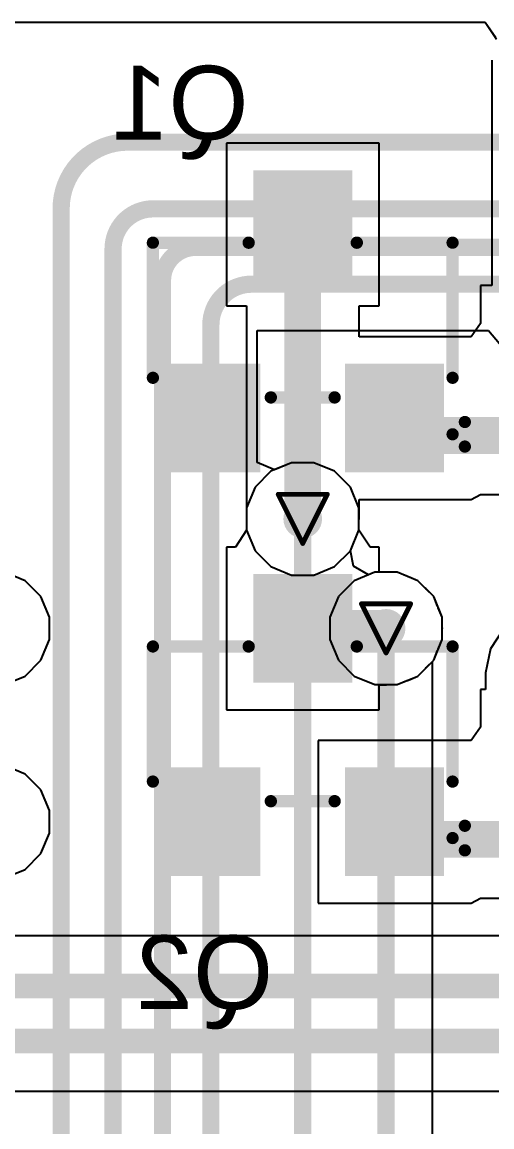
# Model space of a CAD drawing. Header units: inches. Extents: x -5 to 234, y -4 to 104.
# Drawn here: x 43.58 to 48.44, y 24.82 to 36.24 of the extents above; entities that cross this region are included whole.
import ezdxf

# ---------------------------------------------------------------- set-up
doc = ezdxf.new("R2010")
doc.units = ezdxf.units.IN
for name, color, linetype in [('Bottom Layer', 5, 'Continuous'), ('Bottom Overlay', 54, 'Continuous'), ('Bottom Paste', 16, 'Continuous'), ('Bottom Solder', 6, 'Continuous'), ('Drill Drawing', 1, 'Continuous'), ('GND', 16, 'Continuous'), ('POWER', 76, 'Continuous'), ('Top Layer', 1, 'Continuous'), ('Via Holes', 16, 'Continuous')]:
    doc.layers.add(name, color=color, linetype=linetype)
doc.styles.add('Arial', font='', dxfattribs={"height": 0.2})
doc.styles.get('Arial').set_extended_font_data('Arial')

# ---------------------------------------------------------------- blocks, each defined once
blk = doc.blocks.new('SOT_23_B_67')
at = {"layer": 'Bottom Layer'}
for points in [[(-1.36, 1.46), (-0.54, 1.46), (-0.54, 0.54), (-1.36, 0.54)], [(0.54, 1.46), (1.36, 1.46), (1.36, 0.54), (0.54, 0.54)], [(-0.41, -0.54), (0.41, -0.54), (0.41, -1.46), (-0.41, -1.46)]]:
    blk.add_hatch(color=5, dxfattribs=at).paths.add_polyline_path(points)
at = {"layer": 'Bottom Paste'}
for points in [[(-1.36, 1.46), (-0.54, 1.46), (-0.54, 0.54), (-1.36, 0.54)], [(0.54, 1.46), (1.36, 1.46), (1.36, 0.54), (0.54, 0.54)], [(-0.41, -0.54), (0.41, -0.54), (0.41, -1.46), (-0.41, -1.46)]]:
    blk.add_hatch(color=16, dxfattribs=at).paths.add_polyline_path(points)
at = {"layer": 'Bottom Solder'}
for points in [[(-1.462, 1.562), (-0.438, 1.562), (-0.438, 0.438), (-1.462, 0.438)], [(0.438, 1.562), (1.462, 1.562), (1.462, 0.438), (0.438, 0.438)], [(-0.512, -0.438), (0.512, -0.438), (0.512, -1.562), (-0.512, -1.562)]]:
    blk.add_hatch(color=6, dxfattribs=at).paths.add_polyline_path(points)
at = {"layer": 'Bottom Overlay', "const_width": 0.127}
for points in [[(-1.676, 1.295), (-1.676, 1.041)], [(-1.549, 1.168), (-1.676, 1.295)], [(-1.549, 1.168), (-1.676, 1.041)], [(0.33, 0.787), (-0.33, 0.787)], [(-1.549, 0.584), (-1.549, -0.813)], [(1.549, 0.584), (1.549, -0.813)], [(-0.559, -0.813), (-1.549, -0.813)], [(1.549, -0.813), (0.559, -0.813)]]:
    blk.add_lwpolyline(points, dxfattribs=at)
at = {"layer": 'Bottom Overlay', "const_width": 0.0635}
for points in [[(-1.708, 1.295, 1), (-1.645, 1.295, 1)], [(-1.708, 1.295, 1), (-1.645, 1.295, 1)], [(-1.581, 1.168, 1), (-1.518, 1.168, 1)], [(-1.581, 1.168, 1), (-1.518, 1.168, 1)], [(-1.708, 1.041, 1), (-1.645, 1.041, 1)], [(-1.708, 1.041, 1), (-1.645, 1.041, 1)], [(-0.362, 0.787, 1), (-0.298, 0.787, 1)], [(0.298, 0.787, 1), (0.362, 0.787, 1)], [(-1.581, 0.584, 1), (-1.518, 0.584, 1)], [(1.518, 0.584, 1), (1.581, 0.584, 1)], [(-1.581, -0.813, 1), (-1.518, -0.813, 1)], [(-1.581, -0.813, 1), (-1.518, -0.813, 1)], [(-0.591, -0.813, 1), (-0.527, -0.813, 1)], [(0.527, -0.813, 1), (0.591, -0.813, 1)], [(1.518, -0.813, 1), (1.581, -0.813, 1)], [(1.518, -0.813, 1), (1.581, -0.813, 1)]]:
    blk.add_lwpolyline(points, format="xyb", close=True, dxfattribs=at)
blk = doc.blocks.new('SOT_23_B_68')
at = {"layer": 'Bottom Layer'}
for points in [[(-1.36, 1.46), (-0.54, 1.46), (-0.54, 0.54), (-1.36, 0.54)], [(0.54, 1.46), (1.36, 1.46), (1.36, 0.54), (0.54, 0.54)], [(-0.41, -0.54), (0.41, -0.54), (0.41, -1.46), (-0.41, -1.46)]]:
    blk.add_hatch(color=5, dxfattribs=at).paths.add_polyline_path(points)
at = {"layer": 'Bottom Paste'}
for points in [[(-1.36, 1.46), (-0.54, 1.46), (-0.54, 0.54), (-1.36, 0.54)], [(0.54, 1.46), (1.36, 1.46), (1.36, 0.54), (0.54, 0.54)], [(-0.41, -0.54), (0.41, -0.54), (0.41, -1.46), (-0.41, -1.46)]]:
    blk.add_hatch(color=16, dxfattribs=at).paths.add_polyline_path(points)
at = {"layer": 'Bottom Solder'}
for points in [[(-1.462, 1.562), (-0.438, 1.562), (-0.438, 0.438), (-1.462, 0.438)], [(0.438, 1.562), (1.462, 1.562), (1.462, 0.438), (0.438, 0.438)], [(-0.512, -0.438), (0.512, -0.438), (0.512, -1.562), (-0.512, -1.562)]]:
    blk.add_hatch(color=6, dxfattribs=at).paths.add_polyline_path(points)
at = {"layer": 'Bottom Overlay', "const_width": 0.127}
for points in [[(-1.676, 1.295), (-1.676, 1.041)], [(-1.549, 1.168), (-1.676, 1.295)], [(-1.549, 1.168), (-1.676, 1.041)], [(0.33, 0.787), (-0.33, 0.787)], [(-1.549, 0.584), (-1.549, -0.813)], [(1.549, 0.584), (1.549, -0.813)], [(-0.559, -0.813), (-1.549, -0.813)], [(1.549, -0.813), (0.559, -0.813)]]:
    blk.add_lwpolyline(points, dxfattribs=at)
at = {"layer": 'Bottom Overlay', "const_width": 0.0635}
for points in [[(-1.708, 1.295, 1), (-1.645, 1.295, 1)], [(-1.708, 1.295, 1), (-1.645, 1.295, 1)], [(-1.581, 1.168, 1), (-1.518, 1.168, 1)], [(-1.581, 1.168, 1), (-1.518, 1.168, 1)], [(-1.708, 1.041, 1), (-1.645, 1.041, 1)], [(-1.708, 1.041, 1), (-1.645, 1.041, 1)], [(-0.362, 0.787, 1), (-0.298, 0.787, 1)], [(0.298, 0.787, 1), (0.362, 0.787, 1)], [(-1.581, 0.584, 1), (-1.518, 0.584, 1)], [(1.518, 0.584, 1), (1.581, 0.584, 1)], [(-1.581, -0.813, 1), (-1.518, -0.813, 1)], [(-1.581, -0.813, 1), (-1.518, -0.813, 1)], [(-0.591, -0.813, 1), (-0.527, -0.813, 1)], [(0.527, -0.813, 1), (0.591, -0.813, 1)], [(1.518, -0.813, 1), (1.581, -0.813, 1)], [(1.518, -0.813, 1), (1.581, -0.813, 1)]]:
    blk.add_lwpolyline(points, format="xyb", close=True, dxfattribs=at)

msp = doc.modelspace()

# ---------------------------------------------------------------- hatches: boundary and pattern name
at = {"layer": 'Bottom Layer'}
h = msp.add_hatch(color=5, dxfattribs=at)
edge = h.paths.add_edge_path()
edge.add_arc((46.484, 31.104), 0.2, 0, 360)
h = msp.add_hatch(color=5, dxfattribs=at)
edge = h.paths.add_edge_path()
edge.add_arc((47.346, 29.972), 0.2, 0, 360)
at = {"layer": 'GND'}
h = msp.add_hatch(color=16, dxfattribs=at)
edge = h.paths.add_edge_path()
edge.add_arc((46.484, 31.104), 0.2, 0, 360)
h = msp.add_hatch(color=16, dxfattribs=at)
edge = h.paths.add_edge_path()
edge.add_arc((47.346, 29.972), 0.2, 0, 360)
at = {"layer": 'POWER'}
h = msp.add_hatch(color=76, dxfattribs=at)
edge = h.paths.add_edge_path()
edge.add_arc((46.484, 31.104), 0.2, 0, 360)
h = msp.add_hatch(color=76, dxfattribs=at)
edge = h.paths.add_edge_path()
edge.add_arc((47.346, 29.972), 0.2, 0, 360)
at = {"layer": 'Top Layer'}
h = msp.add_hatch(color=1, dxfattribs=at)
edge = h.paths.add_edge_path()
edge.add_arc((46.484, 31.104), 0.2, 0, 360)
h = msp.add_hatch(color=1, dxfattribs=at)
edge = h.paths.add_edge_path()
edge.add_arc((47.346, 29.972), 0.2, 0, 360)
at = {"layer": 'Via Holes'}
h = msp.add_hatch(color=7, dxfattribs=at)
edge = h.paths.add_edge_path()
edge.add_arc((46.484, 31.104), 0.1, 0, 360)
h = msp.add_hatch(color=7, dxfattribs=at)
edge = h.paths.add_edge_path()
edge.add_arc((47.346, 29.972), 0.1, 0, 360)

# ---------------------------------------------------------------- linework, layer by layer
at = {"layer": 'Bottom Layer'}
for p, q in [((41.829, 36.241), (48.37, 36.241)), ((48.37, 36.241), (48.481, 36.081)), ((48.441, 35.848), (48.439, 35.839)), ((48.439, 35.839), (48.439, 33.516)), ((47.275, 34.988), (45.694, 34.988)), ((45.694, 34.988), (45.694, 33.306)), ((47.275, 33.306), (47.275, 34.988)), ((48.439, 33.516), (48.323, 33.516)), ((48.323, 33.516), (48.323, 33.125)), ((45.694, 33.306), (45.902, 33.306)), ((45.902, 33.306), (45.902, 31.104)), ((47.067, 32.988), (47.067, 33.306)), ((47.067, 33.306), (47.275, 33.306)), ((48.323, 33.125), (48.225, 32.988)), ((48.225, 32.988), (47.067, 32.988)), ((47.067, 31.104), (47.067, 31.306)), ((47.067, 31.306), (48.225, 31.306)), ((48.225, 31.306), (48.323, 31.357)), ((48.225, 31.306), (48.225, 31.306)), ((48.323, 31.357), (50.914, 31.357)), ((45.902, 31.104), (45.903, 31.095)), ((45.903, 31.095), (45.903, 30.988)), ((47.065, 31.095), (47.067, 31.104)), ((47.065, 30.988), (47.065, 31.095)), ((45.903, 30.988), (45.789, 30.813)), ((47.18, 30.813), (47.065, 30.988)), ((45.789, 30.813), (45.694, 30.813)), ((45.694, 30.813), (45.694, 29.131)), ((47.275, 30.813), (47.18, 30.813)), ((47.275, 30.555), (47.275, 30.813)), ((47.346, 30.555), (47.275, 30.555)), ((47.354, 30.553), (47.346, 30.555)), ((47.461, 30.553), (47.354, 30.553)), ((47.56, 30.512), (47.461, 30.553)), ((47.569, 30.51), (47.56, 30.512)), ((47.576, 30.506), (47.569, 30.51)), ((47.675, 30.465), (47.576, 30.506)), ((47.75, 30.389), (47.675, 30.465)), ((47.758, 30.384), (47.75, 30.389)), ((47.762, 30.377), (47.758, 30.384)), ((47.838, 30.301), (47.762, 30.377)), ((47.879, 30.202), (47.838, 30.301)), ((47.884, 30.195), (47.879, 30.202)), ((47.886, 30.186), (47.884, 30.195)), ((47.927, 30.088), (47.886, 30.186)), ((47.927, 29.981), (47.927, 30.088)), ((47.928, 29.972), (47.927, 29.981)), ((47.927, 29.963), (47.928, 29.972)), ((47.927, 29.856), (47.927, 29.963)), ((48.564, 29.97), (48.424, 29.76)), ((47.886, 29.758), (47.927, 29.856)), ((47.838, 29.643), (47.879, 29.742)), ((47.879, 29.742), (47.884, 29.749)), ((47.884, 29.749), (47.886, 29.758)), ((48.424, 29.76), (48.374, 29.512)), ((47.762, 29.567), (47.838, 29.643)), ((47.576, 29.438), (47.675, 29.479)), ((47.675, 29.479), (47.75, 29.555)), ((47.75, 29.555), (47.758, 29.56)), ((47.758, 29.56), (47.762, 29.567)), ((48.374, 29.512), (48.374, 29.341)), ((47.275, 29.131), (47.275, 29.389)), ((47.275, 29.389), (47.346, 29.389)), ((47.346, 29.389), (47.354, 29.391)), ((47.354, 29.391), (47.461, 29.391)), ((47.461, 29.391), (47.56, 29.432)), ((47.56, 29.432), (47.569, 29.434)), ((47.569, 29.434), (47.576, 29.438)), ((48.374, 29.341), (48.323, 29.341)), ((48.323, 29.341), (48.323, 28.95)), ((45.694, 29.131), (47.275, 29.131)), ((48.323, 28.95), (48.225, 28.813)), ((48.225, 28.813), (46.644, 28.813)), ((46.644, 28.813), (46.644, 27.131)), ((46.644, 27.131), (48.225, 27.131)), ((48.225, 27.131), (48.323, 27.182)), ((48.225, 27.131), (48.225, 27.131)), ((48.323, 27.182), (50.914, 27.182)), ((55.038, 26.792), (42.789, 26.792)), ((42.086, 25.187), (57.434, 25.187))]:
    msp.add_line(p, q, dxfattribs=at)
for points, const_width in [([(46.484, 31.104), (46.484, 34.147)], 0.381), ([(47.615, 31.966), (49.022, 31.966)], 0.381), ([(46.355, 29.972), (46.484, 29.972)], 0.381), ([(46.484, 29.972), (47.346, 29.972)], 0.381), ([(47.486, 27.791), (49.022, 27.791)], 0.381), ([(42.521, 26.274), (57.091, 26.274)], 0.254), ([(41.818, 25.705), (57.434, 25.705)], 0.254)]:
    msp.add_lwpolyline(points, dxfattribs=dict(at, const_width=const_width))
at = {"layer": 'Bottom Layer', "const_width": 0.191}
for points in [[(46.389, 34.147, 1), (46.58, 34.147, 1)], [(47.339, 32.147, 1), (47.53, 32.147, 1)], [(47.52, 31.966, 1), (47.71, 31.966, 1)], [(47.52, 31.966, 1), (47.71, 31.966, 1)], [(46.389, 31.104, 1), (46.58, 31.104, 1)], [(46.26, 29.972, 1), (46.45, 29.972, 1)], [(46.389, 29.972, 1), (46.58, 29.972, 1)], [(46.389, 29.972, 1), (46.58, 29.972, 1)], [(47.25, 29.972, 1), (47.441, 29.972, 1)], [(47.21, 27.972, 1), (47.4, 27.972, 1)], [(47.39, 27.791, 1), (47.581, 27.791, 1)], [(47.39, 27.791, 1), (47.581, 27.791, 1)]]:
    msp.add_lwpolyline(points, format="xyb", close=True, dxfattribs=at)
at = {"layer": 'Bottom Layer', "const_width": 0.381}
for points in [[(47.615, 31.966, -0.414214), (47.434, 32.147)], [(47.486, 27.791, -0.414214), (47.305, 27.972)]]:
    msp.add_lwpolyline(points, format="xyb", dxfattribs=at)
at = {"layer": 'Drill Drawing', "const_width": 0.0508}
for points in [[(46.23, 31.358), (46.738, 31.358)], [(46.23, 31.358), (46.484, 30.85)], [(46.484, 30.85), (46.738, 31.358)], [(47.092, 30.226), (47.6, 30.226)], [(47.092, 30.226), (47.346, 29.718)], [(47.346, 29.718), (47.6, 30.226)]]:
    msp.add_lwpolyline(points, dxfattribs=at)
at = {"layer": 'Drill Drawing', "const_width": 0.0254}
for points in [[(46.218, 31.358, 1), (46.243, 31.358, 1)], [(46.218, 31.358, 1), (46.243, 31.358, 1)], [(46.726, 31.358, 1), (46.751, 31.358, 1)], [(46.726, 31.358, 1), (46.751, 31.358, 1)], [(46.472, 30.85, 1), (46.497, 30.85, 1)], [(46.472, 30.85, 1), (46.497, 30.85, 1)], [(47.079, 30.226, 1), (47.104, 30.226, 1)], [(47.079, 30.226, 1), (47.104, 30.226, 1)], [(47.587, 30.226, 1), (47.612, 30.226, 1)], [(47.587, 30.226, 1), (47.612, 30.226, 1)], [(47.333, 29.718, 1), (47.358, 29.718, 1)], [(47.333, 29.718, 1), (47.358, 29.718, 1)]]:
    msp.add_lwpolyline(points, format="xyb", close=True, dxfattribs=at)
at = {"layer": 'GND'}
for p, q in [((41.829, 36.241), (48.37, 36.241)), ((48.37, 36.241), (48.486, 36.063)), ((46.369, 31.685), (46.155, 31.596)), ((46.6, 31.685), (46.369, 31.685)), ((46.814, 31.596), (46.6, 31.685)), ((46.155, 31.596), (45.992, 31.433)), ((46.977, 31.433), (46.814, 31.596)), ((45.992, 31.433), (45.903, 31.219)), ((47.065, 31.219), (46.977, 31.433)), ((45.903, 31.219), (45.903, 30.988)), ((47.065, 30.988), (47.065, 31.219)), ((45.903, 30.988), (45.992, 30.775)), ((46.977, 30.775), (47.065, 30.988)), ((45.992, 30.775), (46.155, 30.611)), ((46.814, 30.611), (46.977, 30.775)), ((46.155, 30.611), (46.369, 30.523)), ((46.369, 30.523), (46.6, 30.523)), ((46.6, 30.523), (46.814, 30.611)), ((47.23, 30.553), (47.016, 30.465)), ((47.461, 30.553), (47.23, 30.553)), ((47.675, 30.465), (47.461, 30.553)), ((47.016, 30.465), (46.853, 30.301)), ((47.838, 30.301), (47.675, 30.465)), ((46.853, 30.301), (46.765, 30.088)), ((47.927, 30.088), (47.838, 30.301)), ((46.765, 30.088), (46.765, 29.856)), ((47.927, 29.856), (47.927, 30.088)), ((46.765, 29.856), (46.853, 29.643)), ((47.838, 29.643), (47.927, 29.856)), ((46.853, 29.643), (47.016, 29.479)), ((47.675, 29.479), (47.838, 29.643)), ((47.016, 29.479), (47.23, 29.391)), ((47.461, 29.391), (47.675, 29.479)), ((47.23, 29.391), (47.461, 29.391))]:
    msp.add_line(p, q, dxfattribs=at)
at = {"layer": 'POWER'}
for p, q in [((41.829, 36.241), (48.37, 36.241)), ((48.37, 36.241), (48.486, 36.063)), ((46.369, 31.685), (46.155, 31.596)), ((46.6, 31.685), (46.369, 31.685)), ((46.814, 31.596), (46.6, 31.685)), ((46.155, 31.596), (45.992, 31.433)), ((46.977, 31.433), (46.814, 31.596)), ((45.992, 31.433), (45.903, 31.219)), ((47.065, 31.219), (46.977, 31.433)), ((45.903, 31.219), (45.903, 30.988)), ((47.065, 30.988), (47.065, 31.219)), ((45.903, 30.988), (45.992, 30.775)), ((46.977, 30.775), (47.065, 30.988)), ((45.992, 30.775), (46.155, 30.611)), ((46.814, 30.611), (46.977, 30.775)), ((43.614, 30.465), (43.4, 30.553)), ((46.155, 30.611), (46.369, 30.523)), ((46.369, 30.523), (46.6, 30.523)), ((46.6, 30.523), (46.814, 30.611)), ((47.23, 30.553), (47.016, 30.465)), ((47.461, 30.553), (47.23, 30.553)), ((47.675, 30.465), (47.461, 30.553)), ((43.777, 30.301), (43.614, 30.465)), ((47.016, 30.465), (46.853, 30.301)), ((47.838, 30.301), (47.675, 30.465)), ((43.866, 30.088), (43.777, 30.301)), ((46.853, 30.301), (46.765, 30.088)), ((47.927, 30.088), (47.838, 30.301)), ((43.866, 29.856), (43.866, 30.088)), ((46.765, 30.088), (46.765, 29.856)), ((47.927, 29.856), (47.927, 30.088)), ((43.777, 29.643), (43.866, 29.856)), ((46.765, 29.856), (46.853, 29.643)), ((47.838, 29.643), (47.927, 29.856)), ((43.614, 29.479), (43.777, 29.643)), ((46.853, 29.643), (47.016, 29.479)), ((47.675, 29.479), (47.838, 29.643)), ((43.4, 29.391), (43.614, 29.479)), ((47.016, 29.479), (47.23, 29.391)), ((47.461, 29.391), (47.675, 29.479)), ((47.23, 29.391), (47.461, 29.391)), ((43.614, 28.465), (43.4, 28.553)), ((43.777, 28.301), (43.614, 28.465)), ((43.866, 28.088), (43.777, 28.301)), ((43.866, 27.856), (43.866, 28.088)), ((43.777, 27.643), (43.866, 27.856)), ((43.614, 27.479), (43.777, 27.643)), ((43.4, 27.391), (43.614, 27.479))]:
    msp.add_line(p, q, dxfattribs=at)
at = {"layer": 'Top Layer'}
for p, q in [((46.014, 31.687), (46.014, 33.052)), ((46.014, 33.052), (48.404, 33.052)), ((48.404, 33.052), (48.555, 32.874)), ((46.191, 31.611), (46.014, 31.687)), ((46.369, 31.685), (46.191, 31.611)), ((46.6, 31.685), (46.369, 31.685)), ((46.814, 31.596), (46.6, 31.685)), ((46.977, 31.433), (46.814, 31.596)), ((47.065, 31.219), (46.977, 31.433)), ((47.065, 30.988), (47.065, 31.219)), ((46.977, 30.775), (47.065, 30.988)), ((47.009, 30.616), (46.977, 30.775)), ((47.163, 30.525), (47.009, 30.616)), ((47.23, 30.553), (47.163, 30.525)), ((47.461, 30.553), (47.23, 30.553)), ((47.675, 30.465), (47.461, 30.553)), ((47.838, 30.301), (47.675, 30.465)), ((47.927, 30.088), (47.838, 30.301)), ((47.927, 29.856), (47.927, 30.088)), ((47.838, 29.643), (47.927, 29.856)), ((47.825, 29.629), (47.838, 29.643)), ((47.825, 21.687), (47.825, 29.629))]:
    msp.add_line(p, q, dxfattribs=at)
at = {"layer": 'Top Layer', "const_width": 0.178}
for points in [[(43.986, 34.313, -0.414214), (44.672, 35)], [(44.523, 33.896, -0.414214), (44.936, 34.31)], [(45.034, 33.569, -0.414214), (45.378, 33.912)], [(45.534, 33.112, -0.414214), (45.954, 33.531)]]:
    msp.add_lwpolyline(points, format="xyb", dxfattribs=at)
for points in [[(44.672, 35), (51.7, 35)], [(43.986, 24.566), (43.986, 34.313)], [(44.936, 34.31), (52.613, 34.31)], [(44.523, 24.193), (44.523, 33.896)], [(45.378, 33.912), (57.813, 33.912)], [(45.034, 23.581), (45.034, 33.569)], [(45.954, 33.531), (58.611, 33.531)], [(45.534, 23.106), (45.534, 33.112)], [(46.484, 22.195), (46.484, 31.104)], [(47.346, 21.687), (47.346, 29.972)]]:
    msp.add_lwpolyline(points, dxfattribs=at)
at = {"layer": 'Top Layer', "const_width": 0.0889}
for points in [[(44.628, 35, 1), (44.717, 35, 1)], [(44.628, 35, 1), (44.717, 35, 1)], [(43.941, 34.313, 1), (44.03, 34.313, 1)], [(43.941, 34.313, 1), (44.03, 34.313, 1)], [(44.892, 34.31, 1), (44.98, 34.31, 1)], [(44.892, 34.31, 1), (44.98, 34.31, 1)], [(44.478, 33.896, 1), (44.567, 33.896, 1)], [(44.478, 33.896, 1), (44.567, 33.896, 1)], [(45.333, 33.912, 1), (45.422, 33.912, 1)], [(45.333, 33.912, 1), (45.422, 33.912, 1)], [(44.99, 33.569, 1), (45.079, 33.569, 1)], [(44.99, 33.569, 1), (45.079, 33.569, 1)], [(45.91, 33.531, 1), (45.999, 33.531, 1)], [(45.91, 33.531, 1), (45.999, 33.531, 1)], [(45.49, 33.112, 1), (45.579, 33.112, 1)], [(45.49, 33.112, 1), (45.579, 33.112, 1)], [(46.44, 31.104, 1), (46.529, 31.104, 1)], [(47.301, 29.972, 1), (47.39, 29.972, 1)]]:
    msp.add_lwpolyline(points, format="xyb", close=True, dxfattribs=at)

# ---------------------------------------------------------------- block references
at = {"rotation": 180}
for name, p in [('SOT_23_B_68', (46.484, 33.147)), ('SOT_23_B_67', (46.484, 28.972))]:
    msp.add_blockref(name, p, dxfattribs=at)

# ---------------------------------------------------------------- texts
at = {"layer": 'Bottom Overlay', "style": 'Arial', "text_generation_flag": 2}
for s, p in [('Q1', (45.923, 35.027)), ('Q2', (46.177, 26.035))]:
    msp.add_text(s, height=0.762, dxfattribs=at).set_placement(p)

doc.saveas('drawing.dxf')
